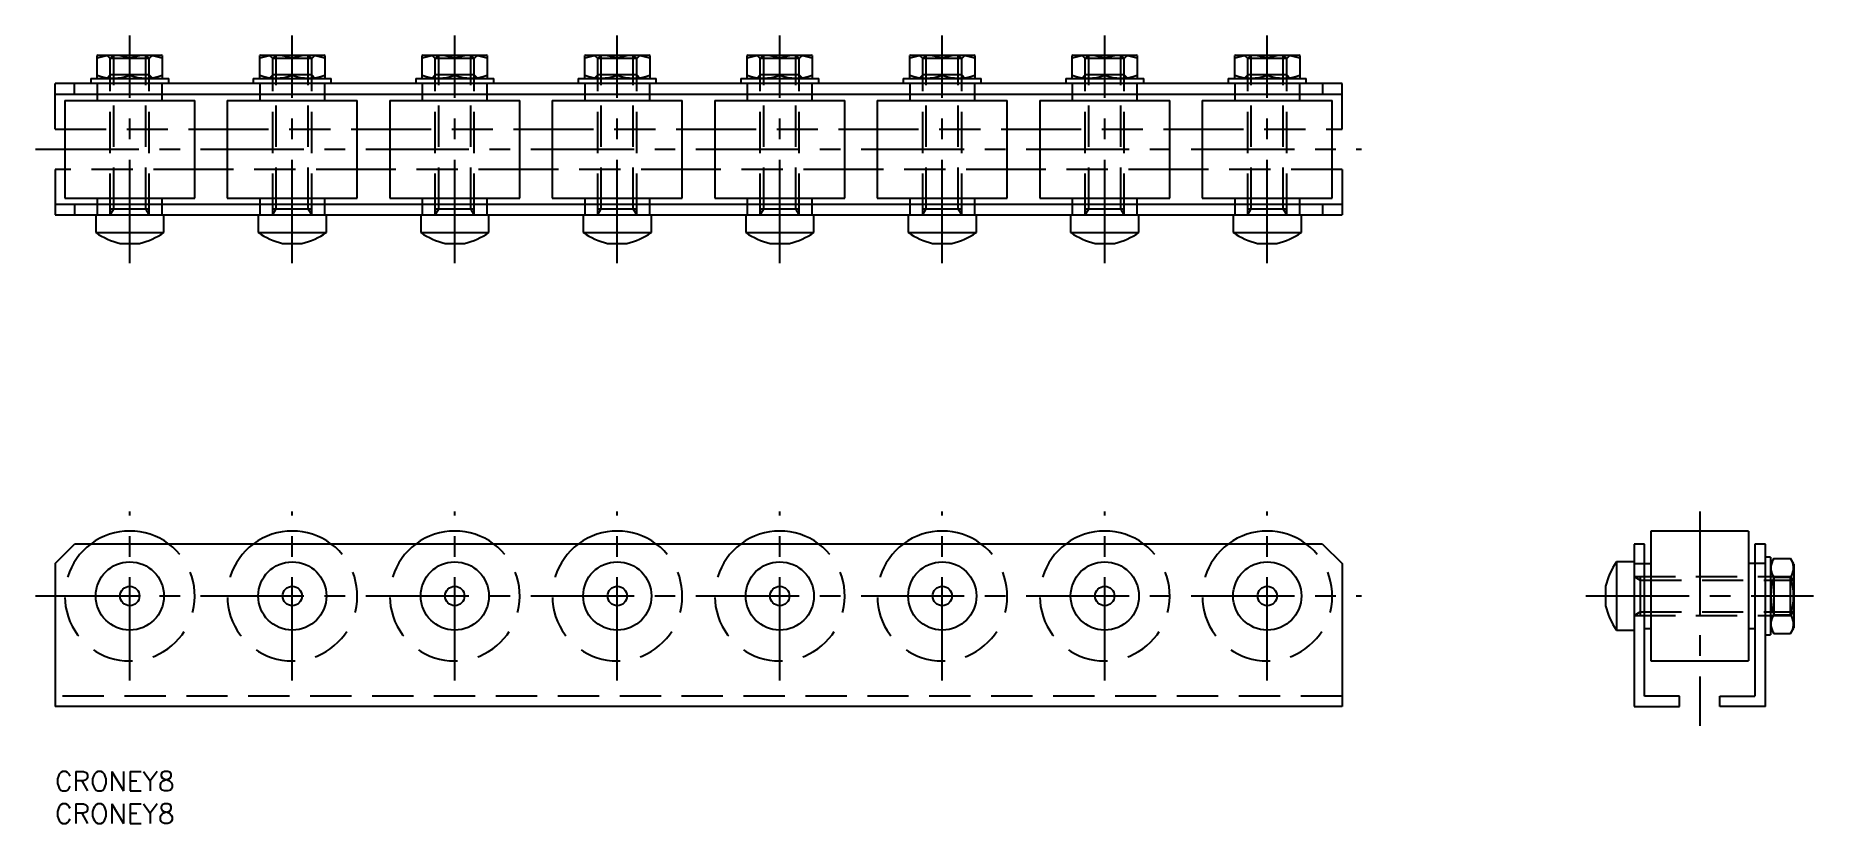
# Model space of a CAD drawing. Extents: x -3 to 271, y -8 to 113.
import ezdxf

# ---------------------------------------------------------------- set-up
doc = ezdxf.new("R2010")
doc.units = 0
doc.header["$LTSCALE"] = 0.5
doc.linetypes.add('CENTER', pattern=[50.8, 31.75, -6.35, 6.35, -6.35])
doc.linetypes.add('DASHED', pattern=[19.05, 12.7, -6.35])
for name, color, linetype in [('MSM_CENTER', 1, 'CENTER'), ('MSM_CONTINUOUS', 7, 'CONTINUOUS'), ('MSM_DASHED', 4, 'DASHED'), ('MSM_PART_NUMBER', 7, 'CONTINUOUS')]:
    doc.layers.add(name, color=color, linetype=linetype)
doc.styles.get("Standard").update_dxf_attribs({"font": 'txt.shx', "height": 3, "bigfont": 'bigfont.shx'})

# ---------------------------------------------------------------- blocks, each defined once
blk = doc.blocks.new('*U28')
at = {"layer": 'MSM_PART_NUMBER'}
blk.add_text('CRONEY8', height=3, dxfattribs=at).set_placement((0, -3))
blk = doc.blocks.new('*U29')
at = {"layer": 'MSM_PART_NUMBER'}
blk.add_text('CRONEY8', height=3, dxfattribs=at).set_placement((0, -8))

msp = doc.modelspace()

# ---------------------------------------------------------------- linework, layer by layer
at = {"layer": 'MSM_CENTER'}
for p, q in [((11.5, 78.24), (11.5, 113.24)), ((36.5, 78.24), (36.5, 113.24)), ((61.5, 78.24), (61.5, 113.24)), ((86.5, 78.24), (86.5, 113.24)), ((111.5, 78.24), (111.5, 113.24)), ((136.5, 78.24), (136.5, 113.24)), ((161.5, 78.24), (161.5, 113.24)), ((186.5, 78.24), (186.5, 113.24)), ((-3, 95.74), (201, 95.74)), ((11.5, 14), (11.5, 40)), ((36.5, 14), (36.5, 40)), ((61.5, 14), (61.5, 40)), ((86.5, 14), (86.5, 40)), ((111.5, 14), (111.5, 40)), ((136.5, 14), (136.5, 40)), ((161.5, 14), (161.5, 40)), ((186.5, 14), (186.5, 40)), ((253.03, 40), (253.03, 7)), ((-3, 27), (201, 27)), ((235.53, 27), (270.53, 27))]:
    msp.add_line(p, q, dxfattribs=at)
at = {"layer": 'MSM_CONTINUOUS'}
for p, q in [((6.6, 110.24), (6.5, 110.18)), ((6.5, 106.7), (6.5, 110.18)), ((6.6, 110.24), (16.4, 110.24)), ((11.5, 107.14), (11.5, 109.73)), ((16.5, 110.18), (16.4, 110.24)), ((16.5, 110.18), (16.5, 106.7)), ((31.6, 110.24), (31.5, 110.18)), ((31.5, 106.7), (31.5, 110.18)), ((31.6, 110.24), (41.4, 110.24)), ((36.5, 107.14), (36.5, 109.73)), ((41.5, 110.18), (41.4, 110.24)), ((41.5, 110.18), (41.5, 106.7)), ((56.6, 110.24), (56.5, 110.18)), ((56.5, 106.7), (56.5, 110.18)), ((56.6, 110.24), (66.4, 110.24)), ((61.5, 107.14), (61.5, 109.73)), ((66.5, 110.18), (66.4, 110.24)), ((66.5, 110.18), (66.5, 106.7)), ((81.6, 110.24), (81.5, 110.18)), ((81.5, 106.7), (81.5, 110.18)), ((81.6, 110.24), (91.4, 110.24)), ((86.5, 107.14), (86.5, 109.73)), ((91.5, 110.18), (91.4, 110.24)), ((91.5, 110.18), (91.5, 106.7)), ((106.6, 110.24), (106.5, 110.18)), ((106.5, 106.7), (106.5, 110.18)), ((106.6, 110.24), (116.4, 110.24)), ((111.5, 107.14), (111.5, 109.73)), ((116.5, 110.18), (116.4, 110.24)), ((116.5, 110.18), (116.5, 106.7)), ((131.6, 110.24), (131.5, 110.18)), ((131.5, 106.7), (131.5, 110.18)), ((131.6, 110.24), (141.4, 110.24)), ((136.5, 107.14), (136.5, 109.73)), ((141.5, 110.18), (141.4, 110.24)), ((141.5, 110.18), (141.5, 106.7)), ((156.6, 110.24), (156.5, 110.18)), ((156.5, 106.7), (156.5, 110.18)), ((156.6, 110.24), (166.4, 110.24)), ((161.5, 107.14), (161.5, 109.73)), ((166.5, 110.18), (166.4, 110.24)), ((166.5, 110.18), (166.5, 106.7)), ((181.6, 110.24), (181.5, 110.18)), ((181.5, 106.7), (181.5, 110.18)), ((181.6, 110.24), (191.4, 110.24)), ((186.5, 107.14), (186.5, 109.73)), ((191.5, 110.18), (191.4, 110.24)), ((191.5, 110.18), (191.5, 106.7)), ((6.5, 106.7), (6.6, 106.64)), ((16.4, 106.64), (16.5, 106.7)), ((31.5, 106.7), (31.6, 106.64)), ((41.4, 106.64), (41.5, 106.7)), ((56.5, 106.7), (56.6, 106.64)), ((66.4, 106.64), (66.5, 106.7)), ((81.5, 106.7), (81.6, 106.64)), ((91.4, 106.64), (91.5, 106.7)), ((106.5, 106.7), (106.6, 106.64)), ((116.4, 106.64), (116.5, 106.7)), ((131.5, 106.7), (131.6, 106.64)), ((141.4, 106.64), (141.5, 106.7)), ((156.5, 106.7), (156.6, 106.64)), ((166.4, 106.64), (166.5, 106.7)), ((181.5, 106.7), (181.6, 106.64)), ((191.4, 106.64), (191.5, 106.7)), ((0, 98.84), (0, 105.84)), ((198, 105.84), (0, 105.84)), ((0, 104.24), (198, 104.24)), ((3, 104.24), (3, 105.84)), ((5.5, 106.64), (5.5, 105.84)), ((5.5, 106.64), (17.5, 106.64)), ((6.5, 104.24), (6.5, 103.24)), ((16.5, 103.24), (16.5, 104.24)), ((17.5, 105.84), (17.5, 106.64)), ((30.5, 106.64), (30.5, 105.84)), ((30.5, 106.64), (42.5, 106.64)), ((31.5, 104.24), (31.5, 103.24)), ((41.5, 103.24), (41.5, 104.24)), ((42.5, 105.84), (42.5, 106.64)), ((55.5, 106.64), (55.5, 105.84)), ((55.5, 106.64), (67.5, 106.64)), ((56.5, 104.24), (56.5, 103.24)), ((66.5, 103.24), (66.5, 104.24)), ((67.5, 105.84), (67.5, 106.64)), ((80.5, 106.64), (80.5, 105.84)), ((80.5, 106.64), (92.5, 106.64)), ((81.5, 104.24), (81.5, 103.24)), ((91.5, 103.24), (91.5, 104.24)), ((92.5, 105.84), (92.5, 106.64)), ((105.5, 106.64), (105.5, 105.84)), ((105.5, 106.64), (117.5, 106.64)), ((106.5, 104.24), (106.5, 103.24)), ((116.5, 103.24), (116.5, 104.24)), ((117.5, 105.84), (117.5, 106.64)), ((130.5, 106.64), (130.5, 105.84)), ((130.5, 106.64), (142.5, 106.64)), ((131.5, 104.24), (131.5, 103.24)), ((141.5, 103.24), (141.5, 104.24)), ((142.5, 105.84), (142.5, 106.64)), ((155.5, 106.64), (155.5, 105.84)), ((155.5, 106.64), (167.5, 106.64)), ((156.5, 104.24), (156.5, 103.24)), ((166.5, 103.24), (166.5, 104.24)), ((167.5, 105.84), (167.5, 106.64)), ((180.5, 106.64), (180.5, 105.84)), ((180.5, 106.64), (192.5, 106.64)), ((181.5, 104.24), (181.5, 103.24)), ((191.5, 103.24), (191.5, 104.24)), ((192.5, 105.84), (192.5, 106.64)), ((195, 105.84), (195, 104.24)), ((198, 98.84), (198, 105.84)), ((1.5, 103.24), (1.5, 88.24)), ((1.5, 103.24), (21.5, 103.24)), ((21.5, 88.24), (21.5, 103.24)), ((26.5, 103.24), (26.5, 88.24)), ((26.5, 103.24), (46.5, 103.24)), ((46.5, 88.24), (46.5, 103.24)), ((51.5, 103.24), (51.5, 88.24)), ((51.5, 103.24), (71.5, 103.24)), ((71.5, 88.24), (71.5, 103.24)), ((76.5, 103.24), (76.5, 88.24)), ((76.5, 103.24), (96.5, 103.24)), ((96.5, 88.24), (96.5, 103.24)), ((101.5, 103.24), (101.5, 88.24)), ((101.5, 103.24), (121.5, 103.24)), ((121.5, 88.24), (121.5, 103.24)), ((126.5, 103.24), (126.5, 88.24)), ((126.5, 103.24), (146.5, 103.24)), ((146.5, 88.24), (146.5, 103.24)), ((151.5, 103.24), (151.5, 88.24)), ((151.5, 103.24), (171.5, 103.24)), ((171.5, 88.24), (171.5, 103.24)), ((176.5, 103.24), (176.5, 88.24)), ((176.5, 103.24), (196.5, 103.24)), ((196.5, 88.24), (196.5, 103.24)), ((0, 98.84), (1.5, 98.84)), ((21.5, 98.84), (26.5, 98.84)), ((46.5, 98.84), (51.5, 98.84)), ((71.5, 98.84), (76.5, 98.84)), ((96.5, 98.84), (101.5, 98.84)), ((121.5, 98.84), (126.5, 98.84)), ((146.5, 98.84), (151.5, 98.84)), ((171.5, 98.84), (176.5, 98.84)), ((196.5, 98.84), (198, 98.84)), ((0, 92.64), (0, 85.64)), ((1.5, 92.64), (0, 92.64)), ((26.5, 92.64), (21.5, 92.64)), ((51.5, 92.64), (46.5, 92.64)), ((76.5, 92.64), (71.5, 92.64)), ((101.5, 92.64), (96.5, 92.64)), ((126.5, 92.64), (121.5, 92.64)), ((151.5, 92.64), (146.5, 92.64)), ((176.5, 92.64), (171.5, 92.64)), ((198, 92.64), (196.5, 92.64)), ((198, 92.64), (198, 85.64)), ((1.5, 88.24), (21.5, 88.24)), ((6.5, 88.24), (6.5, 87.24)), ((16.5, 87.24), (16.5, 88.24)), ((26.5, 88.24), (46.5, 88.24)), ((31.5, 88.24), (31.5, 87.24)), ((41.5, 87.24), (41.5, 88.24)), ((51.5, 88.24), (71.5, 88.24)), ((56.5, 88.24), (56.5, 87.24)), ((66.5, 87.24), (66.5, 88.24)), ((76.5, 88.24), (96.5, 88.24)), ((81.5, 88.24), (81.5, 87.24)), ((91.5, 87.24), (91.5, 88.24)), ((101.5, 88.24), (121.5, 88.24)), ((106.5, 88.24), (106.5, 87.24)), ((116.5, 87.24), (116.5, 88.24)), ((126.5, 88.24), (146.5, 88.24)), ((131.5, 88.24), (131.5, 87.24)), ((141.5, 87.24), (141.5, 88.24)), ((151.5, 88.24), (171.5, 88.24)), ((156.5, 88.24), (156.5, 87.24)), ((166.5, 87.24), (166.5, 88.24)), ((176.5, 88.24), (196.5, 88.24)), ((181.5, 88.24), (181.5, 87.24)), ((191.5, 87.24), (191.5, 88.24)), ((198, 87.24), (0, 87.24)), ((0, 85.64), (198, 85.64)), ((3, 87.24), (3, 85.64)), ((6.25, 85.64), (6.25, 82.93)), ((16.75, 82.93), (16.75, 85.64)), ((31.25, 85.64), (31.25, 82.93)), ((41.75, 82.93), (41.75, 85.64)), ((56.25, 85.64), (56.25, 82.93)), ((66.75, 82.93), (66.75, 85.64)), ((81.25, 85.64), (81.25, 82.93)), ((91.75, 82.93), (91.75, 85.64)), ((106.25, 85.64), (106.25, 82.93)), ((116.75, 82.93), (116.75, 85.64)), ((131.25, 85.64), (131.25, 82.93)), ((141.75, 82.93), (141.75, 85.64)), ((156.25, 85.64), (156.25, 82.93)), ((166.75, 82.93), (166.75, 85.64)), ((181.25, 85.64), (181.25, 82.93)), ((191.75, 82.93), (191.75, 85.64)), ((195, 87.24), (195, 85.64)), ((6.25, 82.93), (16.75, 82.93)), ((31.25, 82.93), (41.75, 82.93)), ((56.25, 82.93), (66.75, 82.93)), ((81.25, 82.93), (91.75, 82.93)), ((106.25, 82.93), (116.75, 82.93)), ((131.25, 82.93), (141.75, 82.93)), ((156.25, 82.93), (166.75, 82.93)), ((181.25, 82.93), (191.75, 82.93)), ((10.01, 81.24), (12.99, 81.24)), ((35.01, 81.24), (37.99, 81.24)), ((60.01, 81.24), (62.99, 81.24)), ((85.01, 81.24), (87.99, 81.24)), ((110.01, 81.24), (112.99, 81.24)), ((135.01, 81.24), (137.99, 81.24)), ((160.01, 81.24), (162.99, 81.24)), ((185.01, 81.24), (187.99, 81.24)), ((245.53, 37), (245.53, 17)), ((260.53, 37), (245.53, 37)), ((260.53, 37), (260.53, 17)), ((0, 32), (3, 35)), ((195, 35), (3, 35)), ((195, 35), (198, 32)), ((244.53, 35), (242.93, 35)), ((242.93, 35), (242.93, 10)), ((244.53, 11.6), (244.53, 35)), ((261.53, 35), (261.53, 11.6)), ((263.13, 35), (261.53, 35)), ((263.13, 10), (263.13, 35)), ((263.93, 33), (263.13, 33)), ((263.93, 33), (263.93, 21)), ((0, 32), (0, 10)), ((198, 32), (198, 10)), ((240.22, 32.25), (240.22, 21.75)), ((242.93, 32.25), (240.22, 32.25)), ((242.93, 32), (245.53, 32)), ((263.13, 32), (260.53, 32)), ((264.43, 32.77), (263.93, 31.9)), ((264.43, 32.77), (267.02, 32.77)), ((267.53, 31.9), (267.02, 32.77)), ((267.53, 31.9), (267.53, 22.1)), ((238.53, 28.49), (238.53, 25.51)), ((264.43, 29.89), (267.02, 29.89)), ((244.53, 22), (245.53, 22)), ((260.53, 22), (261.53, 22)), ((263.93, 22.1), (264.43, 21.23)), ((264.43, 24.11), (267.02, 24.11)), ((267.02, 21.23), (267.53, 22.1)), ((240.22, 21.75), (242.93, 21.75)), ((263.13, 21), (263.93, 21)), ((264.43, 21.23), (267.02, 21.23)), ((245.53, 17), (260.53, 17)), ((249.93, 11.6), (244.53, 11.6)), ((249.93, 10), (249.93, 11.6)), ((256.13, 11.6), (261.53, 11.6)), ((256.13, 10), (256.13, 11.6)), ((198, 10), (0, 10)), ((242.93, 10), (249.93, 10)), ((263.13, 10), (256.13, 10))]:
    msp.add_line(p, q, dxfattribs=at)
for centre, radius in [((11.5, 27), 5.25), ((36.5, 27), 5.25), ((61.5, 27), 5.25), ((86.5, 27), 5.25), ((111.5, 27), 5.25), ((136.5, 27), 5.25), ((161.5, 27), 5.25), ((186.5, 27), 5.25), ((11.5, 27), 1.49), ((36.5, 27), 1.49), ((61.5, 27), 1.49), ((86.5, 27), 1.49), ((111.5, 27), 1.49), ((136.5, 27), 1.49), ((161.5, 27), 1.49), ((186.5, 27), 1.49)]:
    msp.add_circle(centre, radius, dxfattribs=at)
for centre, radius, start, end in [((9, 102.81), 7.37, 70.1592, 109.8408), ((14, 102.81), 7.37, 70.1592, 109.8408), ((34, 102.81), 7.37, 70.1592, 109.8408), ((39, 102.81), 7.37, 70.1592, 109.8408), ((59, 102.81), 7.37, 70.1592, 109.8408), ((64, 102.81), 7.37, 70.1592, 109.8408), ((84, 102.81), 7.37, 70.1592, 109.8408), ((89, 102.81), 7.37, 70.1592, 109.8408), ((109, 102.81), 7.37, 70.1592, 109.8408), ((114, 102.81), 7.37, 70.1592, 109.8408), ((134, 102.81), 7.37, 70.1592, 109.8408), ((139, 102.81), 7.37, 70.1592, 109.8408), ((159, 102.81), 7.37, 70.1592, 109.8408), ((164, 102.81), 7.37, 70.1592, 109.8408), ((184, 102.81), 7.37, 70.1592, 109.8408), ((189, 102.81), 7.37, 70.1592, 109.8408), ((9, 114.07), 7.37, 250.1592, 289.8408), ((14, 114.07), 7.37, 250.1592, 289.8408), ((34, 114.07), 7.37, 250.1592, 289.8408), ((39, 114.07), 7.37, 250.1592, 289.8408), ((59, 114.07), 7.37, 250.1592, 289.8408), ((64, 114.07), 7.37, 250.1592, 289.8408), ((84, 114.07), 7.37, 250.1592, 289.8408), ((89, 114.07), 7.37, 250.1592, 289.8408), ((109, 114.07), 7.37, 250.1592, 289.8408), ((114, 114.07), 7.37, 250.1592, 289.8408), ((134, 114.07), 7.37, 250.1592, 289.8408), ((139, 114.07), 7.37, 250.1592, 289.8408), ((159, 114.07), 7.37, 250.1592, 289.8408), ((164, 114.07), 7.37, 250.1592, 289.8408), ((184, 114.07), 7.37, 250.1592, 289.8408), ((189, 114.07), 7.37, 250.1592, 289.8408), ((13.04, 92.97), 12.12, 235.9445, 255.5214), ((9.96, 92.97), 12.12, 284.4786, 304.0555), ((38.04, 92.97), 12.12, 235.9445, 255.5214), ((34.96, 92.97), 12.12, 284.4786, 304.0555), ((63.04, 92.97), 12.12, 235.9445, 255.5214), ((59.96, 92.97), 12.12, 284.4786, 304.0555), ((88.04, 92.97), 12.12, 235.9445, 255.5214), ((84.96, 92.97), 12.12, 284.4786, 304.0555), ((113.04, 92.97), 12.12, 235.9445, 255.5214), ((109.96, 92.97), 12.12, 284.4786, 304.0555), ((138.04, 92.97), 12.12, 235.9445, 255.5214), ((134.96, 92.97), 12.12, 284.4786, 304.0555), ((163.04, 92.97), 12.12, 235.9445, 255.5214), ((159.96, 92.97), 12.12, 284.4786, 304.0555), ((188.04, 92.97), 12.12, 235.9445, 255.5214), ((184.96, 92.97), 12.12, 284.4786, 304.0555), ((11.5, 27), 10, 53.1301, 126.8699), ((36.5, 27), 10, 53.1301, 126.8699), ((61.5, 27), 10, 53.1301, 126.8699), ((86.5, 27), 10, 53.1301, 126.8699), ((111.5, 27), 10, 53.1301, 126.8699), ((136.5, 27), 10, 53.1301, 126.8699), ((161.5, 27), 10, 53.1301, 126.8699), ((186.5, 27), 10, 53.1301, 126.8699), ((250.26, 25.46), 12.12, 145.9445, 165.5214), ((266.54, 31.33), 2.56, 154.3574, 214.3573), ((264.91, 31.33), 2.56, 325.6427, 25.6426), ((273.59, 27), 9.61, 162.5124, 197.4876), ((257.86, 27), 9.61, 342.5124, 17.4876), ((250.26, 28.54), 12.12, 194.4786, 214.0555), ((266.54, 22.67), 2.56, 145.6427, 205.6426), ((264.91, 22.67), 2.56, 334.3574, 34.3573)]:
    msp.add_arc(centre, radius, start, end, dxfattribs=at)
at = {"layer": 'MSM_DASHED'}
for p, q in [((7.96, 110.24), (8.5, 109.7)), ((9.04, 110.24), (8.5, 109.7)), ((14.5, 109.7), (8.5, 109.7)), ((8.5, 85.64), (8.5, 109.7)), ((9.04, 86.58), (9.04, 110.24)), ((13.96, 110.24), (14.5, 109.7)), ((13.96, 86.58), (13.96, 110.24)), ((15.04, 110.24), (14.5, 109.7)), ((14.5, 85.64), (14.5, 109.7)), ((32.96, 110.24), (33.5, 109.7)), ((34.04, 110.24), (33.5, 109.7)), ((39.5, 109.7), (33.5, 109.7)), ((33.5, 85.64), (33.5, 109.7)), ((34.04, 86.58), (34.04, 110.24)), ((38.96, 110.24), (39.5, 109.7)), ((38.96, 86.58), (38.96, 110.24)), ((40.04, 110.24), (39.5, 109.7)), ((39.5, 85.64), (39.5, 109.7)), ((57.96, 110.24), (58.5, 109.7)), ((59.04, 110.24), (58.5, 109.7)), ((64.5, 109.7), (58.5, 109.7)), ((58.5, 85.64), (58.5, 109.7)), ((59.04, 86.58), (59.04, 110.24)), ((63.96, 110.24), (64.5, 109.7)), ((63.96, 86.58), (63.96, 110.24)), ((65.04, 110.24), (64.5, 109.7)), ((64.5, 85.64), (64.5, 109.7)), ((82.96, 110.24), (83.5, 109.7)), ((84.04, 110.24), (83.5, 109.7)), ((89.5, 109.7), (83.5, 109.7)), ((83.5, 85.64), (83.5, 109.7)), ((84.04, 86.58), (84.04, 110.24)), ((88.96, 110.24), (89.5, 109.7)), ((88.96, 86.58), (88.96, 110.24)), ((90.04, 110.24), (89.5, 109.7)), ((89.5, 85.64), (89.5, 109.7)), ((107.96, 110.24), (108.5, 109.7)), ((109.04, 110.24), (108.5, 109.7)), ((114.5, 109.7), (108.5, 109.7)), ((108.5, 85.64), (108.5, 109.7)), ((109.04, 86.58), (109.04, 110.24)), ((113.96, 110.24), (114.5, 109.7)), ((113.96, 86.58), (113.96, 110.24)), ((115.04, 110.24), (114.5, 109.7)), ((114.5, 85.64), (114.5, 109.7)), ((132.96, 110.24), (133.5, 109.7)), ((134.04, 110.24), (133.5, 109.7)), ((139.5, 109.7), (133.5, 109.7)), ((133.5, 85.64), (133.5, 109.7)), ((134.04, 86.58), (134.04, 110.24)), ((138.96, 110.24), (139.5, 109.7)), ((138.96, 86.58), (138.96, 110.24)), ((140.04, 110.24), (139.5, 109.7)), ((139.5, 85.64), (139.5, 109.7)), ((157.96, 110.24), (158.5, 109.7)), ((159.04, 110.24), (158.5, 109.7)), ((164.5, 109.7), (158.5, 109.7)), ((158.5, 85.64), (158.5, 109.7)), ((159.04, 86.58), (159.04, 110.24)), ((163.96, 110.24), (164.5, 109.7)), ((163.96, 86.58), (163.96, 110.24)), ((165.04, 110.24), (164.5, 109.7)), ((164.5, 85.64), (164.5, 109.7)), ((182.96, 110.24), (183.5, 109.7)), ((184.04, 110.24), (183.5, 109.7)), ((189.5, 109.7), (183.5, 109.7)), ((183.5, 85.64), (183.5, 109.7)), ((184.04, 86.58), (184.04, 110.24)), ((188.96, 110.24), (189.5, 109.7)), ((188.96, 86.58), (188.96, 110.24)), ((190.04, 110.24), (189.5, 109.7)), ((189.5, 85.64), (189.5, 109.7)), ((7.96, 106.64), (8.5, 107.18)), ((14.5, 107.18), (8.5, 107.18)), ((15.04, 106.64), (14.5, 107.18)), ((32.96, 106.64), (33.5, 107.18)), ((39.5, 107.18), (33.5, 107.18)), ((40.04, 106.64), (39.5, 107.18)), ((57.96, 106.64), (58.5, 107.18)), ((64.5, 107.18), (58.5, 107.18)), ((65.04, 106.64), (64.5, 107.18)), ((82.96, 106.64), (83.5, 107.18)), ((89.5, 107.18), (83.5, 107.18)), ((90.04, 106.64), (89.5, 107.18)), ((107.96, 106.64), (108.5, 107.18)), ((114.5, 107.18), (108.5, 107.18)), ((115.04, 106.64), (114.5, 107.18)), ((132.96, 106.64), (133.5, 107.18)), ((139.5, 107.18), (133.5, 107.18)), ((140.04, 106.64), (139.5, 107.18)), ((157.96, 106.64), (158.5, 107.18)), ((164.5, 107.18), (158.5, 107.18)), ((165.04, 106.64), (164.5, 107.18)), ((182.96, 106.64), (183.5, 107.18)), ((189.5, 107.18), (183.5, 107.18)), ((190.04, 106.64), (189.5, 107.18)), ((6.5, 105.84), (6.5, 104.24)), ((16.5, 104.24), (16.5, 105.84)), ((31.5, 105.84), (31.5, 104.24)), ((41.5, 104.24), (41.5, 105.84)), ((56.5, 105.84), (56.5, 104.24)), ((66.5, 104.24), (66.5, 105.84)), ((81.5, 105.84), (81.5, 104.24)), ((91.5, 104.24), (91.5, 105.84)), ((106.5, 105.84), (106.5, 104.24)), ((116.5, 104.24), (116.5, 105.84)), ((131.5, 105.84), (131.5, 104.24)), ((141.5, 104.24), (141.5, 105.84)), ((156.5, 105.84), (156.5, 104.24)), ((166.5, 104.24), (166.5, 105.84)), ((181.5, 105.84), (181.5, 104.24)), ((191.5, 104.24), (191.5, 105.84)), ((1.5, 98.84), (21.5, 98.84)), ((26.5, 98.84), (46.5, 98.84)), ((51.5, 98.84), (71.5, 98.84)), ((76.5, 98.84), (96.5, 98.84)), ((101.5, 98.84), (121.5, 98.84)), ((126.5, 98.84), (146.5, 98.84)), ((151.5, 98.84), (171.5, 98.84)), ((176.5, 98.84), (196.5, 98.84)), ((21.5, 92.64), (1.5, 92.64)), ((46.5, 92.64), (26.5, 92.64)), ((71.5, 92.64), (51.5, 92.64)), ((96.5, 92.64), (76.5, 92.64)), ((121.5, 92.64), (101.5, 92.64)), ((146.5, 92.64), (126.5, 92.64)), ((171.5, 92.64), (151.5, 92.64)), ((196.5, 92.64), (176.5, 92.64)), ((6.5, 87.24), (6.5, 85.64)), ((8.5, 86.58), (14.5, 86.58)), ((8.5, 85.64), (9.04, 86.58)), ((14.5, 85.64), (13.96, 86.58)), ((16.5, 85.64), (16.5, 87.24)), ((31.5, 87.24), (31.5, 85.64)), ((33.5, 86.58), (39.5, 86.58)), ((33.5, 85.64), (34.04, 86.58)), ((39.5, 85.64), (38.96, 86.58)), ((41.5, 85.64), (41.5, 87.24)), ((56.5, 87.24), (56.5, 85.64)), ((58.5, 86.58), (64.5, 86.58)), ((58.5, 85.64), (59.04, 86.58)), ((64.5, 85.64), (63.96, 86.58)), ((66.5, 85.64), (66.5, 87.24)), ((81.5, 87.24), (81.5, 85.64)), ((83.5, 86.58), (89.5, 86.58)), ((83.5, 85.64), (84.04, 86.58)), ((89.5, 85.64), (88.96, 86.58)), ((91.5, 85.64), (91.5, 87.24)), ((106.5, 87.24), (106.5, 85.64)), ((108.5, 86.58), (114.5, 86.58)), ((108.5, 85.64), (109.04, 86.58)), ((114.5, 85.64), (113.96, 86.58)), ((116.5, 85.64), (116.5, 87.24)), ((131.5, 87.24), (131.5, 85.64)), ((133.5, 86.58), (139.5, 86.58)), ((133.5, 85.64), (134.04, 86.58)), ((139.5, 85.64), (138.96, 86.58)), ((141.5, 85.64), (141.5, 87.24)), ((156.5, 87.24), (156.5, 85.64)), ((158.5, 86.58), (164.5, 86.58)), ((158.5, 85.64), (159.04, 86.58)), ((164.5, 85.64), (163.96, 86.58)), ((166.5, 85.64), (166.5, 87.24)), ((181.5, 87.24), (181.5, 85.64)), ((183.5, 86.58), (189.5, 86.58)), ((183.5, 85.64), (184.04, 86.58)), ((189.5, 85.64), (188.96, 86.58)), ((191.5, 85.64), (191.5, 87.24)), ((263.93, 30.54), (264.47, 30)), ((267.53, 30.54), (266.99, 30)), ((242.93, 30), (266.99, 30)), ((242.93, 30), (243.86, 29.46)), ((243.86, 30), (243.86, 24)), ((243.86, 29.46), (267.53, 29.46)), ((264.47, 24), (264.47, 30)), ((266.99, 24), (266.99, 30)), ((267.53, 29.46), (266.99, 30)), ((242.93, 24), (243.86, 24.54)), ((242.93, 24), (266.99, 24)), ((243.86, 24.54), (267.53, 24.54)), ((263.93, 23.46), (264.47, 24)), ((267.53, 24.54), (266.99, 24)), ((267.53, 23.46), (266.99, 24)), ((198, 11.6), (0, 11.6))]:
    msp.add_line(p, q, dxfattribs=at)
for centre in [(11.5, 27), (36.5, 27), (61.5, 27), (86.5, 27), (111.5, 27), (136.5, 27), (161.5, 27), (186.5, 27)]:
    msp.add_arc(centre, 10, 126.8699, 53.1301, dxfattribs=at)

# ---------------------------------------------------------------- block references
at = {"layer": 'MSM_CONTINUOUS'}
for name in ['*U28', '*U29']:
    msp.add_blockref(name, (0, 0), dxfattribs=at)

doc.saveas('drawing.dxf')
